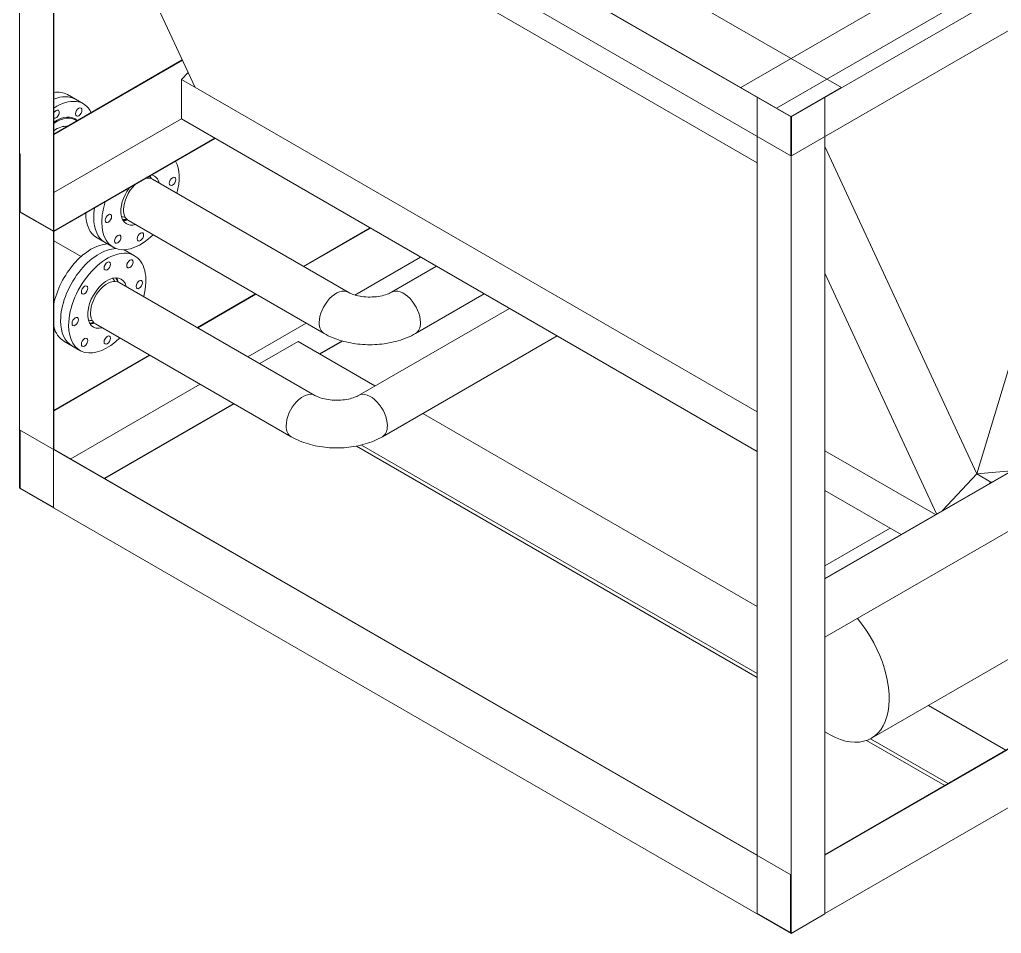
# Model space of a CAD drawing. Header units: millimetres. Extents: x -312439 to 477422, y -331570 to 212570.
# Drawn here: x 444088 to 449127, y 82910 to 87602 of the extents above; entities that cross this region are included whole.
import ezdxf

# ---------------------------------------------------------------- set-up
doc = ezdxf.new("R2010")
doc.units = ezdxf.units.MM

msp = doc.modelspace()

# ---------------------------------------------------------------- linework, layer by layer
at = {"color": 3, "linetype": 'Continuous', "lineweight": 0, "extrusion": (-1.11022e-16, 0.816497, 0.57735)}
for p, q in [((455930.536, 91953.573), (447789.258, 87253.205)), ((448047.334, 87102.205), (456363.548, 91903.573)), ((456112.401, 91846.573), (447972.856, 87147.205)), ((456190.343, 91603.573), (448049.066, 86903.205)), ((444347.673, 89538.205), (448305.409, 87253.205)), ((444087.866, 89388.205), (444087.866, 85196.39)), ((444087.866, 89388.205), (448047.334, 87102.205)), ((444089.598, 89389.205), (448049.066, 87103.205)), ((444261.071, 89288.205), (444261.071, 85096.39)), ((444087.866, 89188.205), (448045.602, 86903.205)), ((444262.803, 89087.205), (444262.803, 86517.707)), ((447874.129, 86867.426), (444262.803, 88952.426)), ((444988.067, 87254.126), (444262.803, 88817.737)), ((449000.403, 85269.103), (449799.211, 87913.651)), ((444922.829, 87394.773), (444262.803, 87013.707)), ((444923.561, 87393.196), (444262.803, 87011.707)), ((444952.272, 87331.297), (444917.871, 87294.654)), ((444917.871, 87294.654), (444917.871, 87091.91)), ((444917.871, 87294.654), (447874.129, 85587.857)), ((448045.602, 87103.205), (448305.409, 87253.205)), ((447875.861, 87203.205), (447874.129, 87202.205)), ((447874.129, 87202.205), (447874.129, 83010.39)), ((448220.539, 87202.205), (448218.807, 87203.205)), ((448220.539, 87202.205), (448220.539, 83010.39)), ((444917.871, 87091.91), (444262.803, 86713.707)), ((444917.871, 87091.91), (447874.129, 85385.114)), ((448045.602, 86903.205), (448045.602, 87103.205)), ((448047.334, 87102.205), (448047.334, 82910.39)), ((448049.066, 86903.205), (448049.066, 87103.205)), ((444330.418, 87052.744), (444327.791, 87054.261)), ((445089.344, 86992.91), (444262.803, 86515.707)), ((445091.076, 86991.91), (444262.803, 86513.707)), ((449000.403, 85269.103), (448220.539, 86950.428)), ((444089.598, 86613.707), (444089.598, 86913.707)), ((444089.598, 86913.707), (444091.33, 86912.707)), ((444091.33, 86912.707), (444091.33, 86614.707)), ((444769.177, 86782.456), (445773.41, 86202.662)), ((444262.803, 86513.707), (444089.598, 86613.707)), ((444091.33, 86614.707), (444262.803, 86515.707)), ((444646.703, 86570.324), (445650.935, 85990.53)), ((445886.361, 86532.752), (445544.019, 86335.101)), ((445888.093, 86531.752), (445545.751, 86334.101)), ((444262.803, 86515.707), (444262.803, 85397.39)), ((444567.707, 86433.499), (444485.261, 86481.099)), ((444677.898, 86389.59), (444624.416, 86420.468)), ((446146.169, 86382.752), (445808.908, 86188.035)), ((446227.719, 86335.669), (445997.345, 86202.662)), ((448220.539, 86300.334), (448794.074, 85063.838)), ((444599.436, 86252.456), (445603.669, 85672.662)), ((445299.07, 86193.679), (445000.155, 86021.101)), ((445300.802, 86192.679), (445001.887, 86020.101)), ((446472.668, 86194.247), (446119.82, 85990.53)), ((444263.709, 86143.223), (444262.803, 86143.746)), ((446601.842, 86119.669), (445827.605, 85672.662)), ((444476.962, 86040.324), (445481.194, 85460.53)), ((445558.878, 86043.679), (445259.963, 85871.101)), ((446846.791, 85978.247), (445950.079, 85460.53)), ((444397.431, 85903.807), (444314.986, 85951.407)), ((445320.841, 85835.953), (445516.798, 85949.089)), ((445516.798, 85949.089), (445911.594, 85721.153)), ((445743.147, 85952.067), (445627.393, 85885.237)), ((445745.472, 85951.41), (445629.125, 85884.237)), ((444755.206, 85879.679), (444262.803, 85595.39)), ((444756.939, 85878.679), (444262.803, 85593.39)), ((450018.862, 85770.969), (448220.539, 84732.707)), ((450017.13, 85767.969), (448220.539, 84730.707)), ((445015.014, 85729.679), (444351.137, 85346.39)), ((445186.487, 85630.679), (444522.611, 85247.39)), ((445188.219, 85629.679), (444524.343, 85246.39)), ((446156.543, 85579.732), (447874.129, 84588.083)), ((444087.866, 85496.39), (448045.602, 83211.39)), ((444089.598, 85195.39), (444089.598, 85495.39)), ((444091.33, 85494.39), (444091.33, 85196.39)), ((447874.129, 84224.943), (445817.409, 85412.391)), ((447874.129, 84244.943), (445842.435, 85417.942)), ((444262.803, 85397.39), (447874.129, 83312.39)), ((448220.539, 85387.857), (448787.916, 85060.282)), ((448823.819, 85081.011), (449000.403, 85269.103)), ((449176.988, 85284.913), (449000.403, 85269.103)), ((449000.403, 85269.103), (449072.235, 85227.631)), ((449065.682, 85220.65), (449072.235, 85227.631)), ((449072.235, 85225.459), (449070.132, 85223.22)), ((449072.235, 85227.631), (449078.788, 85228.217)), ((449074.338, 85225.648), (449072.235, 85225.459)), ((444087.866, 85196.39), (448047.334, 82910.39)), ((444091.33, 85196.39), (444262.803, 85097.39)), ((448220.539, 85185.114), (448612.335, 84958.91)), ((444262.803, 85097.39), (444262.803, 85095.39)), ((449380.968, 85100.681), (448220.539, 84430.707)), ((448556.43, 84991.187), (448220.539, 84797.26)), ((450017.13, 84811.611), (448459.762, 83912.464)), ((450017.13, 84351.652), (448220.539, 83314.39)), ((450017.13, 84349.652), (448220.539, 83312.39)), ((450017.13, 84049.652), (448220.539, 83012.39)), ((448752.049, 84081.216), (449150.385, 83851.237)), ((448835.896, 83669.666), (448435.071, 83901.083)), ((448853.216, 83679.666), (448454.771, 83909.709)), ((448043.87, 82912.39), (448043.87, 83212.39)), ((448045.602, 82911.39), (448045.602, 83211.39)), ((447872.397, 83013.39), (447872.397, 83011.39)), ((448220.539, 83010.39), (448047.334, 82910.39))]:
    msp.add_line(p, q, dxfattribs=at)
at = {"color": 4, "linetype": 'Continuous', "lineweight": 0, "extrusion": (-1.11022e-16, 0.816497, 0.57735)}
msp.add_line((444415.161, 87169.281), (444332.715, 87216.881), dxfattribs=at)
at = {"color": 5, "linetype": 'Continuous', "lineweight": 0, "extrusion": (-1.11022e-16, 0.816497, 0.57735)}
msp.add_line((444403.697, 86385.69), (444262.803, 86467.035), dxfattribs=at)
at = {"color": 3, "linetype": 'Continuous', "lineweight": 0, "extrusion": (3.33067e-16, 0.816497, 0.57735)}
msp.add_line((448043.87, 82914.39), (447872.397, 83013.39), dxfattribs=at)
at = {"color": 4, "linetype": 'Continuous', "lineweight": 0}
for centre, major_axis, start_param, end_param in [((444192.482, 86973.99), (-140.233, -242.891), 3.14159265, 3.56452046), ((444233.704, 86950.19), (140.233, 242.891), 0, 0.63814165), ((444233.704, 86950.19), (-140.233, -242.891), 3.14159265, 3.77973431), ((444274.927, 86926.39), (-140.233, -242.891), 2.78069245, 3.98816433), ((444274.927, 87116.39), (-11.635, -20.153), 3.14159265, 4.75537821), ((444274.927, 87116.39), (-11.635, -20.153), 6.24019607, 9.42477796), ((444274.927, 86926.39), (96.142, 166.524), 6.14221779, 7.15787405), ((444277.699, 86924.79), (-94.183, -163.13), 3.04297235, 4.0390588), ((444277.699, 86924.79), (-71.035, -123.037), 3.35469762, 4.07581545)]:
    msp.add_ellipse(centre, major_axis=major_axis, ratio=0.57735027, start_param=start_param, end_param=end_param, dxfattribs=at)
msp.add_ellipse((444391.278, 87127.916), major_axis=(11.635, 20.153), ratio=0.57735027, dxfattribs=at)
at = {"color": 3, "linetype": 'Continuous', "lineweight": 0}
for centre, major_axis, start_param, end_param in [((444707.94, 86676.39), (140.233, 242.891), 5.16429523, 5.92228511), ((444707.94, 86676.39), (-61.237, -106.066), 3.14159265, 3.58822968), ((444666.717, 86700.19), (61.237, 106.066), 5.93989968, 5.98387116), ((444666.717, 86700.19), (-68.586, -118.794), 2.65317082, 2.78646148), ((444663.946, 86701.79), (-71.035, -123.037), 2.59823213, 2.74074665), ((444666.717, 86700.19), (-71.035, -123.037), 2.6047229, 2.77069222), ((444707.94, 86676.39), (71.035, 123.037), 5.75172707, 6.44720213), ((444707.94, 86676.39), (71.035, 123.037), 1.4067795, 3.67305089), ((444707.94, 86676.39), (-61.237, -106.066), 4.26575196, 5.49778714), ((444666.717, 86700.19), (-140.233, -242.891), 5.29234187, 5.49778714), ((444707.94, 86676.39), (140.233, 242.891), 1.93169653, 2.35619449), ((444707.94, 86676.39), (-61.237, -106.066), 5.49778714, 6.28318531), ((444625.494, 86723.99), (-140.233, -242.891), 5.50164432, 6.28318531), ((444666.717, 86700.19), (-140.233, -242.891), 5.49778714, 6.28318531), ((444666.717, 86700.19), (61.237, 106.066), 3.22156311, 3.48487828), ((444666.717, 86700.19), (-68.586, -118.794), 0.24240557, 0.48842183), ((444663.946, 86701.79), (-71.035, -123.037), 0.31483965, 0.54336053), ((444666.717, 86700.19), (-71.035, -123.037), 0.29439153, 0.53686975), ((444707.94, 86676.39), (140.233, 242.891), 2.35619449, 4.26048273), ((444455.219, 86194.299), (-140.233, -242.891), 3.49227071, 5.25317533), ((444496.442, 86170.499), (140.233, 242.891), 0.33515494, 2.35619449), ((444496.442, 86170.499), (-140.233, -242.891), 3.47674759, 5.49778714), ((444537.665, 86146.699), (140.233, 242.891), 5.16429523, 8.6393798), ((444496.442, 86170.499), (140.233, 242.891), 0, 0.10221461), ((444496.442, 86170.499), (-140.233, -242.891), 3.14159265, 3.24380726), ((444537.665, 86146.699), (71.035, 123.037), 5.75172707, 9.9562362), ((444538.199, 86146.39), (-61.237, -106.066), 3.14159265, 5.49778714), ((444494.205, 86171.79), (-62.621, -108.463), 2.74922004, 3.00073333), ((444494.205, 86171.79), (-69.994, -121.233), 2.61699352, 2.85120829), ((444493.671, 86172.099), (-71.035, -123.037), 2.59674439, 2.82675301), ((444496.442, 86170.499), (71.035, 123.037), 5.74523367, 5.98879378), ((445712.173, 86096.596), (-61.237, -106.066), 3.14159265, 5.49778714), ((446058.583, 86096.596), (61.237, -106.066), 0.78539816, 3.14159265), ((444538.199, 86146.39), (-61.237, -106.066), 5.49778714, 6.28318531), ((444455.219, 86194.299), (-140.233, -242.891), 5.74239896, 6.28318531), ((444496.442, 86170.499), (140.233, 242.891), 2.35619449, 3.14159265), ((444496.442, 86170.499), (-140.233, -242.891), 5.49778714, 6.28318531), ((444537.665, 86146.699), (140.233, 242.891), 2.35619449, 4.26048273), ((444494.205, 86171.79), (-62.621, -108.463), 0.14085932, 0.39237261), ((444494.205, 86171.79), (-69.994, -121.233), 0.29038437, 0.52459913), ((444493.671, 86172.099), (-71.035, -123.037), 0.31483965, 0.54484826), ((444496.442, 86170.499), (71.035, 123.037), 3.43598418, 3.67954429), ((445712.173, 86096.596), (-61.237, -106.066), 5.49778714, 6.28318531), ((446058.583, 86096.596), (61.237, -106.066), 0, 0.78539816), ((445542.432, 85566.596), (-61.237, -106.066), 3.14159265, 5.49778714), ((445888.842, 85566.596), (-61.237, 106.066), 3.92699082, 6.28318531), ((445888.842, 85566.596), (61.237, -106.066), 0.78539816, 3.14159265), ((445542.432, 85566.596), (-61.237, -106.066), 5.49778714, 6.28318531), ((445888.842, 85566.596), (-61.237, 106.066), 3.14159265, 3.92699082), ((445888.842, 85566.596), (61.237, -106.066), 0, 0.78539816), ((448238.295, 84296.056), (-221.467, 383.592), 2.29947095, 4.99963733)]:
    msp.add_ellipse(centre, major_axis=major_axis, ratio=0.57735027, start_param=start_param, end_param=end_param, dxfattribs=at)
for centre, major_axis in [((444872.485, 86771.39), (11.635, 20.153)), ((444543.395, 86581.39), (-11.635, -20.153)), ((444591.589, 86474.865), (11.635, 20.153)), ((444707.94, 86486.39), (11.635, 20.153)), ((444654.015, 86348.224), (11.635, 20.153)), ((444537.665, 86336.699), (-11.635, -20.153)), ((444421.314, 86213.874), (-11.635, -20.153)), ((444702.209, 86241.699), (11.635, 20.153)), ((444373.12, 86051.699), (-11.635, -20.153)), ((444421.314, 85945.173), (11.635, 20.153)), ((444537.665, 85956.699), (11.635, 20.153))]:
    msp.add_ellipse(centre, major_axis=major_axis, ratio=0.57735027, dxfattribs=at)
for points, knots in [([(445773.41, 86202.662), (445779.015, 86199.426), (445786.197, 86195.976), (445803.752, 86189.355), (445814.331, 86186.226), (445838.142, 86181.126), (445851.506, 86179.249), (445879.447, 86177.367), (445894.049, 86177.434), (445922.383, 86179.603), (445936.113, 86181.704), (445960.651, 86187.354), (445971.549, 86190.845), (445987.18, 86197.249), (445992.783, 86200.028), (445997.345, 86202.662)], [0, 0, 0, 0, 0.20672367, 0.20672367, 0.43018514, 0.43018514, 0.66923974, 0.66923974, 0.91721406, 0.91721406, 1.16487856, 1.16487856, 1.40254247, 1.40254247, 1.57079633, 1.57079633, 1.57079633, 1.57079633]), ([(445650.935, 85990.53), (445678.692, 85974.505), (445708.518, 85962.239), (445770.699, 85943.947), (445803.075, 85937.953), (445868.738, 85931.948), (445902.018, 85931.948), (445967.681, 85937.953), (446000.056, 85943.947), (446062.237, 85962.239), (446092.063, 85974.505), (446119.82, 85990.53)], [0, 0, 0, 0, 0.31415927, 0.31415927, 0.62831853, 0.62831853, 0.9424778, 0.9424778, 1.25663706, 1.25663706, 1.57079633, 1.57079633, 1.57079633, 1.57079633]), ([(445827.605, 85672.662), (445821.999, 85669.426), (445814.818, 85665.976), (445797.262, 85659.355), (445786.684, 85656.226), (445762.872, 85651.126), (445749.508, 85649.249), (445721.567, 85647.367), (445706.965, 85647.434), (445678.632, 85649.603), (445664.901, 85651.704), (445640.363, 85657.354), (445629.466, 85660.845), (445613.835, 85667.249), (445608.231, 85670.028), (445603.669, 85672.662)], [4.71238898, 4.71238898, 4.71238898, 4.71238898, 4.91911265, 4.91911265, 5.14257412, 5.14257412, 5.38162872, 5.38162872, 5.62960304, 5.62960304, 5.87726754, 5.87726754, 6.11493145, 6.11493145, 6.28318531, 6.28318531, 6.28318531, 6.28318531]), ([(445950.079, 85460.53), (445922.322, 85444.505), (445892.496, 85432.239), (445830.315, 85413.947), (445797.94, 85407.953), (445732.277, 85401.948), (445698.997, 85401.948), (445633.334, 85407.953), (445600.958, 85413.947), (445538.777, 85432.239), (445508.951, 85444.505), (445481.194, 85460.53)], [4.71238898, 4.71238898, 4.71238898, 4.71238898, 5.02654825, 5.02654825, 5.34070751, 5.34070751, 5.65486678, 5.65486678, 5.96902604, 5.96902604, 6.28318531, 6.28318531, 6.28318531, 6.28318531])]:
    msp.add_open_spline(points, degree=3, knots=knots, dxfattribs=at)

doc.saveas('drawing.dxf')
